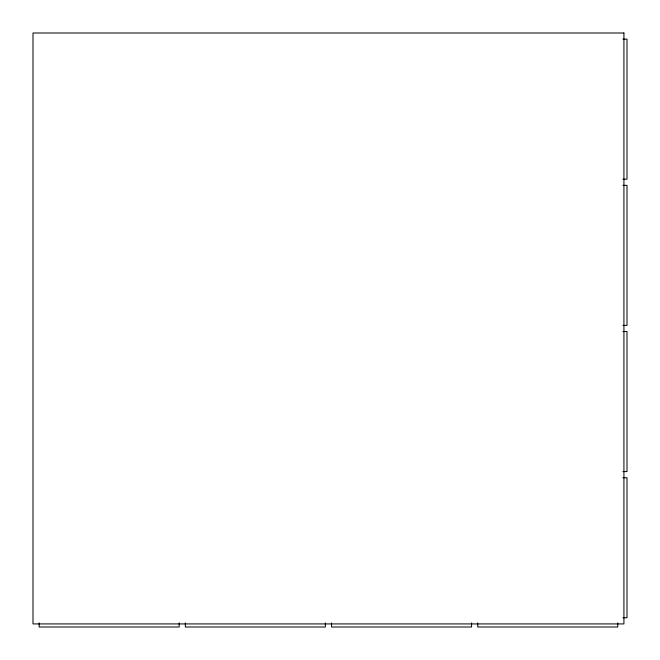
<?xml version="1.0" encoding="UTF-8"?>
<svg xmlns="http://www.w3.org/2000/svg" width="660" height="660" viewBox="0 0 660 660"><rect width="100%" height="100%" fill="white"/><g stroke="black" fill="none" stroke-linecap="round" stroke-linejoin="round"><path stroke-width="0.99" d="M622.9 39.154L627 39.154L627 179.19L622.9 179.19M622.9 185.344L627 185.344L627 325.38L622.9 325.38M622.9 331.543L627 331.543L627 471.578L622.9 471.578M622.9 477.733L627 477.733L627 617.768L622.9 617.768M617.768 622.9L617.768 627L477.733 627L477.733 622.9M471.578 622.9L471.578 627L331.543 627L331.543 622.9M325.38 622.9L325.38 627L185.344 627L185.344 622.9M179.19 622.9L179.19 627L39.154 627L39.154 622.9M623.923 33L33 33L33 623.923L623.923 623.923L623.923 33"/></g></svg>
